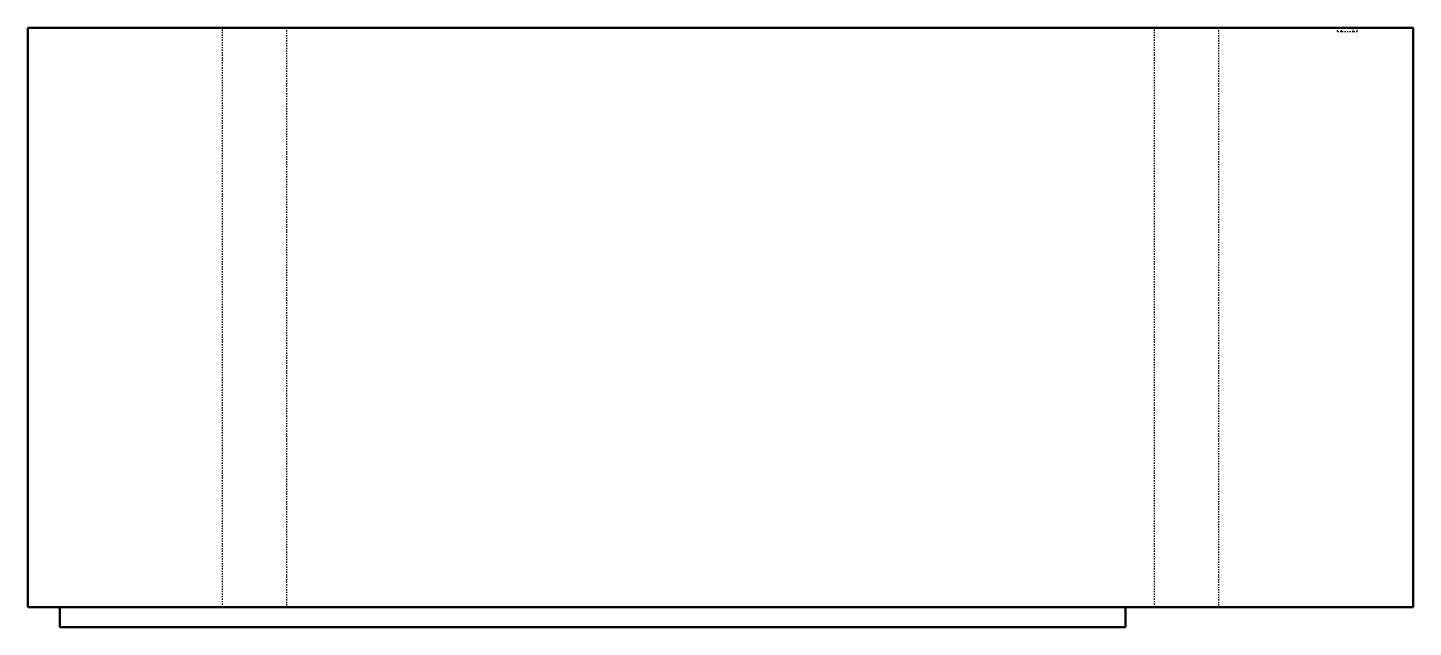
# Model space of a CAD drawing. Header units: millimetres. Extents: x -550 to 550, y -246 to 230.
import ezdxf

# ---------------------------------------------------------------- set-up
doc = ezdxf.new("R2010")
doc.units = ezdxf.units.MM
doc.linetypes.add('Dashed', pattern=[2, 1, -1])
doc.layers.add('AM_0', color=7, linetype='Continuous', lineweight=50)
doc.layers.add('AM_9', color=6, linetype='Dashed', lineweight=25)

# ---------------------------------------------------------------- blocks, each defined once
blk = doc.blocks.new('1_RZA48AAVJU_PART6_0_in_RZA48AAVJU_4')
at = {"layer": 'AM_0'}
for p, q in [((550.06875, 230.1875), (-550.06875, 230.1875)), ((-550.06875, 230.1875), (-550.06875, -230.1875)), ((550.06875, -230.1875), (550.06875, 230.1875)), ((-550.06875, -230.1875), (550.06875, -230.1875))]:
    blk.add_line(p, q, dxfattribs=at)
blk = doc.blocks.new('2_RZA48AAVJU_PART5_0_in_RZA48AAVJU_4')
at = {"layer": 'AM_9'}
for p, q in [((-395.2875, -230.1875), (-395.2875, 230.1875)), ((-344.4875, 230.1875), (-344.4875, -230.1875))]:
    blk.add_line(p, q, dxfattribs=at)
blk = doc.blocks.new('3_RZA48AAVJU_PART4_0_in_RZA48AAVJU_4')
at = {"layer": 'AM_9'}
for p, q in [((344.4875, -230.1875), (344.4875, 230.1875)), ((395.2875, 230.1875), (395.2875, -230.1875))]:
    blk.add_line(p, q, dxfattribs=at)
blk = doc.blocks.new('4_RZA48AAVJU_PART3_0_in_RZA48AAVJU_4')
at = {"layer": 'AM_0'}
for p, q in [((-524.66875, -246.0625), (-524.66875, -230.1875)), ((321.46875, -230.1875), (321.46875, -246.0625)), ((321.46875, -246.0625), (-524.66875, -246.0625))]:
    blk.add_line(p, q, dxfattribs=at)
blk = doc.blocks.new('5_RZA48AAVJU_PART2_0_in_RZA48AAVJU_4')
at = {"layer": 'AM_9'}
for p, q in [((492.91875, 230.1875), (492.91875, 227.0125)), ((502.44375, 227.0125), (492.91875, 227.0125)), ((502.44375, 227.0125), (502.44375, 230.1875))]:
    blk.add_line(p, q, dxfattribs=at)
blk = doc.blocks.new('6_RZA48AAVJU_PART1_0_in_RZA48AAVJU_4')
at = {"layer": 'AM_9'}
for p, q in [((489.74375, 230.1875), (489.74375, 227.0125)), ((492.91875, 227.0125), (489.74375, 227.0125)), ((505.61875, 227.0125), (502.44375, 227.0125)), ((505.61875, 227.0125), (505.61875, 230.1875))]:
    blk.add_line(p, q, dxfattribs=at)

msp = doc.modelspace()

# ---------------------------------------------------------------- block references
for name in ['1_RZA48AAVJU_PART6_0_in_RZA48AAVJU_4', '2_RZA48AAVJU_PART5_0_in_RZA48AAVJU_4', '3_RZA48AAVJU_PART4_0_in_RZA48AAVJU_4', '6_RZA48AAVJU_PART1_0_in_RZA48AAVJU_4', '5_RZA48AAVJU_PART2_0_in_RZA48AAVJU_4', '4_RZA48AAVJU_PART3_0_in_RZA48AAVJU_4']:
    msp.add_blockref(name, (0, 0))

doc.saveas('drawing.dxf')
